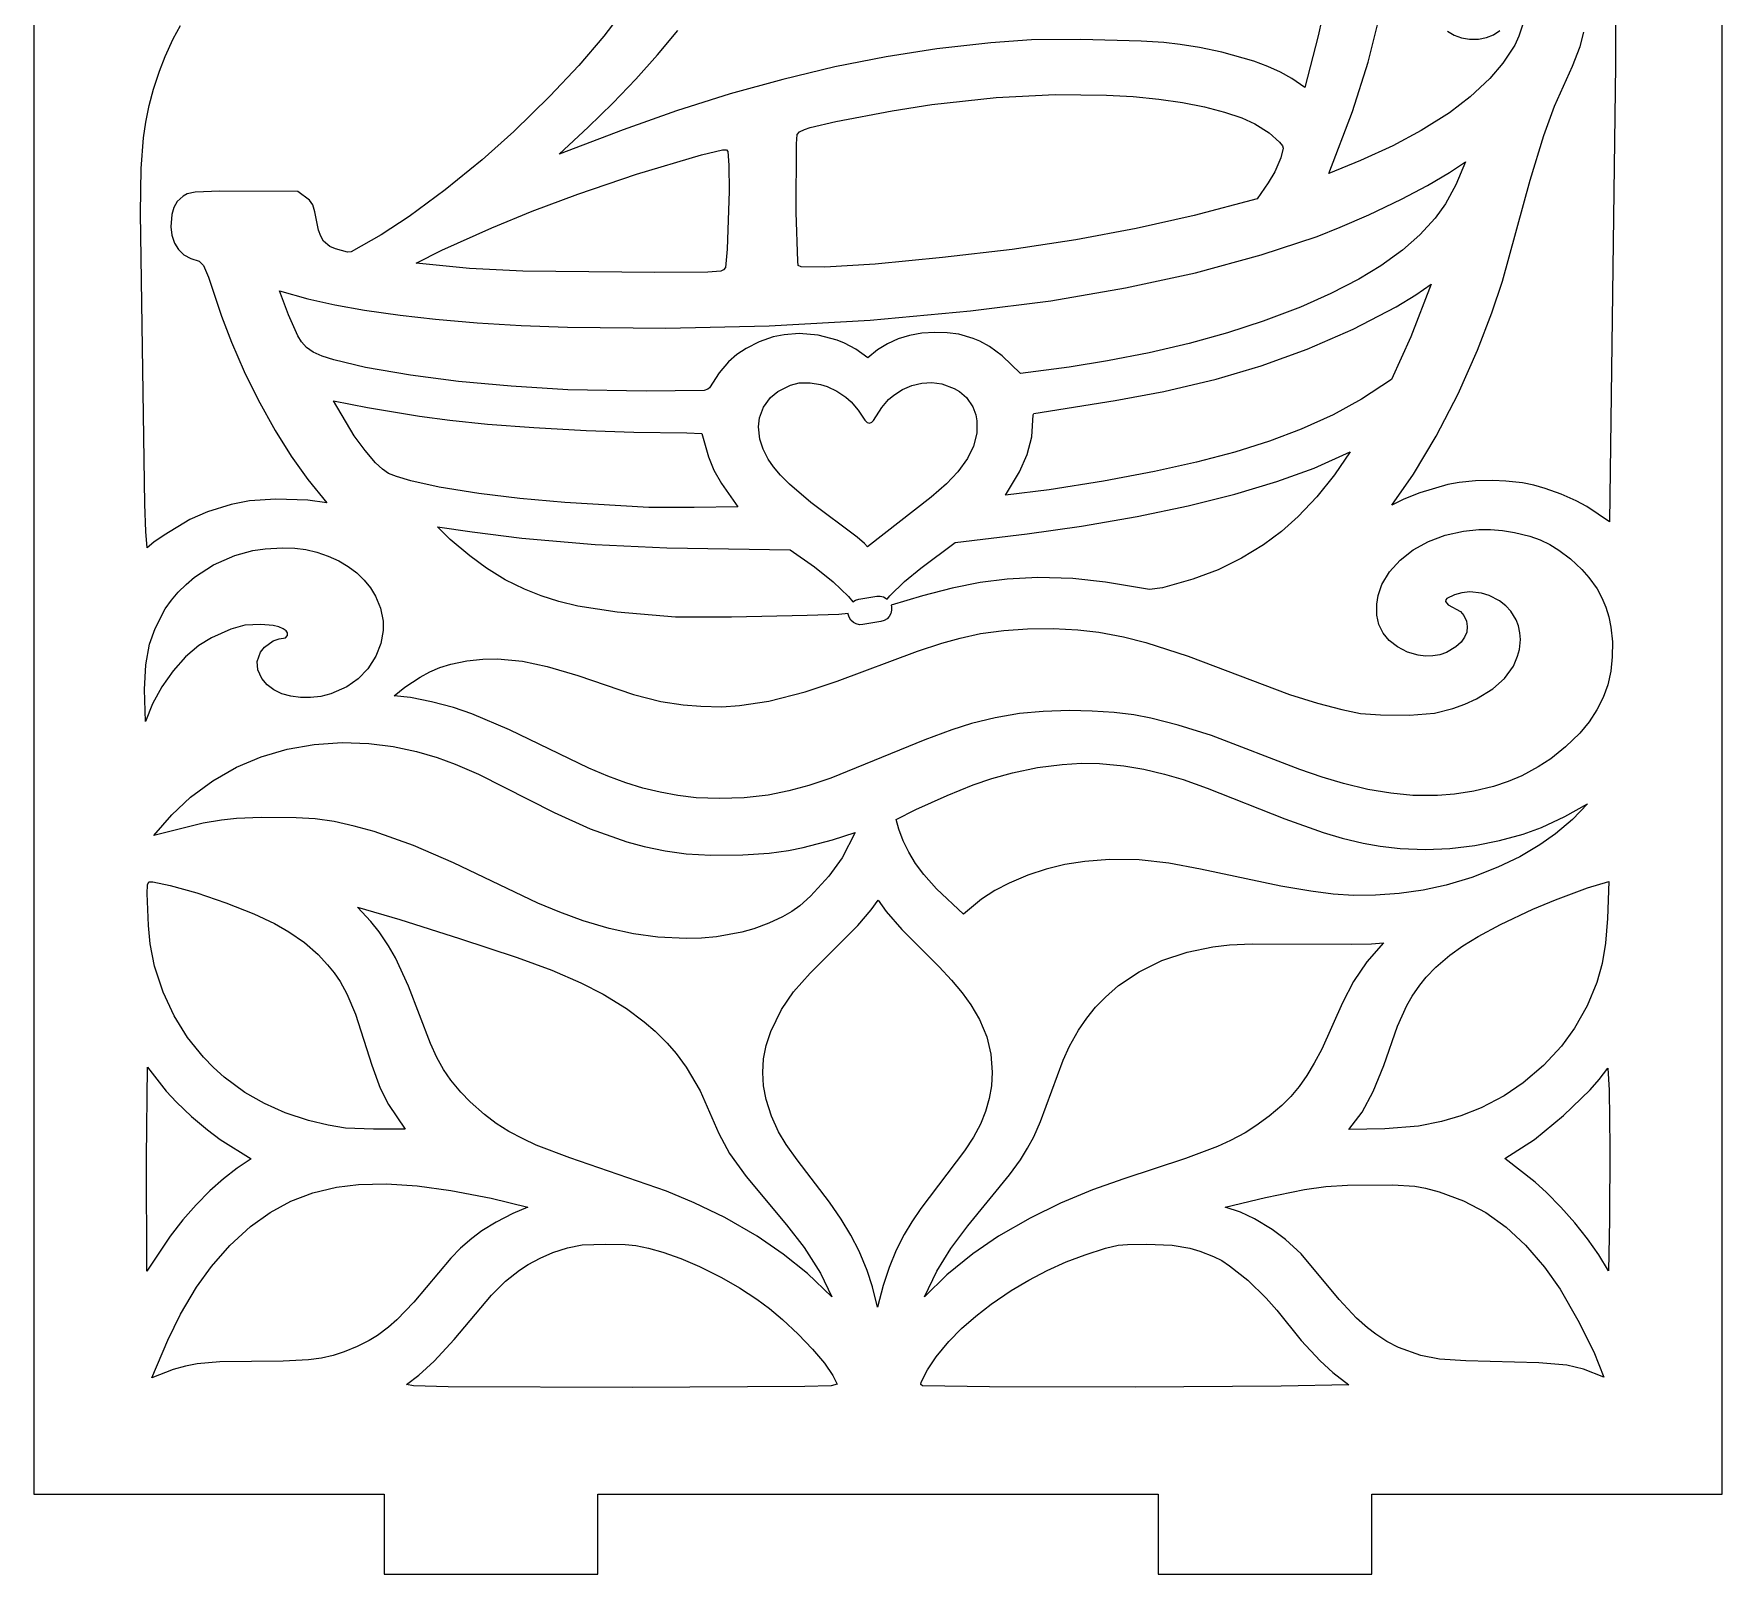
# Model space of a CAD drawing. Header units: millimetres. Extents: x 0 to 63, y 0 to 126.
# Drawn here: x 0 to 63.3, y 0 to 57.7 of the extents above; entities that cross this region are included whole.
import ezdxf

# ---------------------------------------------------------------- set-up
doc = ezdxf.new("R2010")
doc.units = ezdxf.units.MM
doc.layers.add('CUT', color=1, linetype='Continuous')

msp = doc.modelspace()

# ---------------------------------------------------------------- linework, layer by layer
at = {"layer": 'CUT'}
for points in [[(13.134, 3), (13.134, 0), (21.134, 0), (21.134, 3), (42.134, 3), (42.134, 0), (50.134, 0), (50.134, 3), (63.2679, 3), (63.2679, 123), (50.134, 123), (50.134, 126), (42.134, 126), (42.134, 123), (21.134, 123), (21.134, 126), (13.134, 126), (13.134, 123), (0, 123), (0, 3)], [(29.0898, 54.2036), (30.0512, 54.4272), (32.164, 54.8336), (33.6542, 55.0633), (36.0588, 55.3297), (38.2669, 55.4368), (40.1943, 55.4202), (41.1971, 55.3594), (42.1518, 55.2639), (43.0478, 55.1347), (43.8738, 54.9735), (44.619, 54.7817), (45.2721, 54.5612), (45.7553, 54.343), (46.2925, 54.0026), (46.6836, 53.6549), (46.787, 53.5142), (46.8156, 53.4289), (46.7318, 53.0675), (46.499, 52.5468), (46.257, 52.134), (45.8356, 51.5267), (43.4759, 50.9073), (41.3053, 50.4186), (39.0424, 49.9986), (36.6568, 49.6371), (34.0447, 49.3271), (31.526, 49.0834), (29.6423, 48.9725), (28.7495, 48.9868), (28.646, 49.0306), (28.6253, 49.1983), (28.5671, 51.0131), (28.5824, 53.5925), (28.6105, 53.9442), (28.693, 54.0358), (28.8769, 54.1326)], [(22.59, 52.4496), (25.0232, 53.1745), (25.8126, 53.3698), (25.9596, 53.3716), (26.013, 53.3089), (26.0482, 52.7933), (26.0529, 51.8162), (25.9849, 49.6384), (25.9164, 48.9549), (25.8508, 48.874), (25.7389, 48.815), (25.2536, 48.7794), (23.2701, 48.7664), (18.3294, 48.8167), (16.3319, 48.9245), (14.3302, 49.1167), (15.2956, 49.6098), (17.1664, 50.4459), (18.6788, 51.0661), (20.3839, 51.7061)], [(15.0555, 47.0196), (16.6138, 46.8875), (18.2672, 46.7872), (20.0045, 46.7192), (23.6826, 46.6805), (27.5535, 46.7741), (31.3421, 46.9892), (35.1033, 47.3286), (38.1113, 47.714), (40.914, 48.1898), (43.5345, 48.7608), (45.9965, 49.4315), (48.0872, 50.1228), (48.9555, 50.4649), (50.0301, 50.9345), (51.2505, 51.5203), (52.2285, 52.0353), (53.0459, 52.5153), (53.6419, 52.9197), (53.2856, 52.0562), (52.8941, 51.344), (52.5076, 50.8094), (51.9363, 50.1863), (51.2857, 49.6099), (50.4733, 49.0227), (49.6468, 48.5206), (48.608, 47.9811), (47.4615, 47.4717), (46.0718, 46.9451), (44.7262, 46.51), (43.2993, 46.1147), (41.7996, 45.7624), (40.2356, 45.4561), (38.7981, 45.2249), (36.9724, 44.9875), (36.2863, 45.6446), (35.8164, 45.9959), (35.4543, 46.1962), (35.2005, 46.3036), (34.6593, 46.4546), (34.2303, 46.5121), (33.7635, 46.5262), (33.2796, 46.4959), (32.819, 46.4146), (32.3908, 46.2839), (31.9889, 46.1019), (31.6201, 45.8702), (31.248, 45.5752), (30.8027, 45.8984), (30.3811, 46.1227), (30.0994, 46.2401), (29.3981, 46.4277), (28.6804, 46.4846), (28.12, 46.4396), (27.7042, 46.3542), (27.1772, 46.1759), (26.6887, 45.9283), (26.3457, 45.6936), (26.0361, 45.4239), (25.6802, 45.0122), (25.3212, 44.4545), (25.2634, 44.403), (25.1221, 44.3495), (22.9487, 44.3213), (20.0116, 44.3765), (17.8831, 44.5067), (15.9111, 44.6916), (14.1166, 44.9211), (12.434, 45.2109), (11.2494, 45.4952), (10.8054, 45.64), (10.4749, 45.7829), (10.2189, 45.9643), (10.0375, 46.1718), (9.8923, 46.3921), (9.5473, 47.1818), (9.2047, 48.0787), (10.2723, 47.79), (11.2778, 47.5607), (12.3877, 47.3591), (13.7312, 47.1671)], [(37.4787, 43.49), (40.5228, 43.9701), (42.3434, 44.3146), (44.3111, 44.7786), (45.9928, 45.2729), (47.7131, 45.8921), (49.445, 46.6455), (51.0519, 47.4902), (51.7835, 47.9362), (52.3568, 48.3363), (51.604, 46.3578), (50.8794, 44.7611), (49.751, 44.0223), (48.6863, 43.4381), (47.4959, 42.9016), (46.3076, 42.4565), (45, 42.0445), (43.5652, 41.6632), (41.9947, 41.3098), (40.0812, 40.9466), (38.0516, 40.6299), (36.4078, 40.4294), (36.9345, 41.2972), (37.2225, 41.9564), (37.3943, 42.6148), (37.4519, 43.4374)], [(27.607, 44.084), (27.8788, 44.3083), (28.3561, 44.5506), (28.6821, 44.639), (29.0885, 44.6347), (29.4821, 44.5725), (29.7342, 44.495), (30.0929, 44.3276), (30.4228, 44.1022), (30.6237, 43.9215), (30.8915, 43.6083), (31.1366, 43.2393), (31.2271, 43.1512), (31.3139, 43.1225), (31.4018, 43.1578), (31.4659, 43.2247), (31.7748, 43.7089), (32.0313, 44.0068), (32.2274, 44.1766), (32.5521, 44.3856), (32.9041, 44.5361), (33.2731, 44.6245), (33.6488, 44.6473), (34.0211, 44.6013), (34.4909, 44.4298), (34.6924, 44.3071), (34.9449, 44.0866), (35.1885, 43.7338), (35.3004, 43.4316), (35.3407, 43.2152), (35.3354, 42.7526), (35.2111, 42.2624), (34.9874, 41.8015), (34.624, 41.2971), (34.1979, 40.8497), (33.6269, 40.3471), (31.2353, 38.4873), (31.1267, 38.6209), (30.8533, 38.8486), (29.1159, 40.1585), (28.3141, 40.8353), (27.9816, 41.1716), (27.715, 41.4939), (27.5193, 41.7807), (27.327, 42.1546), (27.2066, 42.5225), (27.1537, 42.9935), (27.192, 43.3254), (27.3432, 43.7306)], [(18.7328, 42.9607), (20.702, 42.8523), (22.483, 42.7926), (24.4727, 42.7677), (25.0382, 42.7347), (25.2787, 41.8619), (25.4839, 41.3684), (25.766, 40.8694), (26.3781, 39.9954), (24.7435, 39.9598), (23.0462, 39.9636), (19.8957, 40.1543), (18.21, 40.3085), (16.6715, 40.4953), (15.1956, 40.7323), (14.1325, 40.9637), (13.5906, 41.1231), (13.2966, 41.2447), (13.0658, 41.4016), (12.8103, 41.6378), (12.4127, 42.0989), (12.0058, 42.6453), (11.2274, 43.9659), (12.5077, 43.7111), (14.4503, 43.3913), (15.5856, 43.2377), (17.0064, 43.0936)], [(37.2237, 38.977), (39.2636, 39.2693), (41.3411, 39.6278), (43.2582, 40.0262), (45.007, 40.4626), (46.5803, 40.9355), (47.9712, 41.4435), (49.3271, 42.05), (48.7412, 41.1887), (48.0805, 40.3644), (47.381, 39.63), (46.7475, 39.0695), (46.0798, 38.5707), (45.2543, 38.0639), (44.3742, 37.6351), (43.4352, 37.2814), (42.2886, 36.9621), (41.8044, 36.8915), (40.164, 37.1662), (38.9355, 37.3044), (37.6234, 37.3479), (36.4781, 37.2851), (35.4639, 37.1504), (34.4131, 36.9404), (33.3041, 36.6545), (32.122756, 36.302204), (32.140152, 36.245214), (32.14447, 36.119983), (32.116228, 35.997902), (32.057352, 35.88729), (31.971854, 35.795685), (31.86556, 35.729331), (31.745714, 35.692748), (31.069214, 35.579848), (30.943983, 35.57553), (30.821902, 35.603772), (30.71129, 35.662648), (30.619685, 35.748146), (30.553331, 35.85444), (30.516748, 35.974286), (30.515836, 36.000741), (30.1716, 35.9626), (28.9754, 35.9152), (26.1505, 35.8595), (24.046, 35.853), (21.8597, 36.0448), (20.3919, 36.2721), (19.6736, 36.4437), (19.0084, 36.6524), (18.3831, 36.9022), (17.6667, 37.2616), (16.9662, 37.6931), (16.3431, 38.1498), (15.6044, 38.7694), (15.1262, 39.2475), (16.4302, 39.0512), (18.2921, 38.8191), (21.033, 38.5759), (23.717, 38.458), (28.3444, 38.3754), (29.2531, 37.7423), (29.9496, 37.1806), (30.5251, 36.6263), (30.687973, 36.425642), (30.79134, 36.490169), (30.911186, 36.526752), (31.587686, 36.639652), (31.712917, 36.64397), (31.834998, 36.615728), (31.94561, 36.556852), (31.972028, 36.532195), (32.0799, 36.6615), (32.6308, 37.1905), (33.2365, 37.6869), (34.5252, 38.6556)], [(15.6296, 34.0995), (16.2221, 34.2239), (16.8325, 34.2889), (17.3768, 34.2943), (18.3161, 34.2101), (19.2314, 34.0139), (20.3823, 33.6687), (22.4689, 32.9619), (23.5005, 32.7025), (24.3272, 32.5775), (24.9917, 32.5165), (25.777, 32.5024), (26.4411, 32.5427), (27.5454, 32.711), (28.9086, 33.0622), (30.102, 33.4616), (33.1084, 34.5858), (34.0255, 34.8828), (34.7133, 35.0729), (35.4802, 35.2404), (36.3432, 35.3637), (37.2316, 35.4233), (38.1927, 35.4324), (39.125, 35.3879), (39.9044, 35.2986), (40.8308, 35.1253), (41.672, 34.9103), (43.2502, 34.3962), (47.0561, 32.9629), (48.0966, 32.6296), (49.0196, 32.3918), (49.7115, 32.2533), (50.4626, 32.1926), (51.5441, 32.1917), (52.4925, 32.2656), (53.1697, 32.4343), (53.6206, 32.6015), (54.0553, 32.7999), (54.6764, 33.1708), (55.1116, 33.5629), (55.4411, 34.026), (55.6013, 34.3907), (55.67, 34.6503), (55.7065, 35.0242), (55.6884, 35.2748), (55.6328, 35.5269), (55.5425, 35.7616), (55.3444, 36.0816), (55.1587, 36.2838), (54.9231, 36.4705), (54.5334, 36.6719), (54.242, 36.7587), (53.8127, 36.8022), (53.5146, 36.7733), (53.2376, 36.697), (52.9538, 36.5606), (52.9076, 36.5009), (52.9014, 36.4384), (53.0042, 36.3228), (53.4596, 36.0698), (53.5894, 35.9171), (53.6826, 35.7086), (53.7162, 35.5022), (53.6933, 35.2998), (53.6151, 35.103), (53.4813, 34.9148), (53.2917, 34.7404), (52.9313, 34.5314), (52.6847, 34.4495), (52.4234, 34.4049), (52.1535, 34.3979), (51.8806, 34.4288), (51.4783, 34.5461), (51.0979, 34.7448), (50.7892, 34.9862), (50.5599, 35.2637), (50.4066, 35.5792), (50.3276, 35.9369), (50.3237, 36.3404), (50.3749, 36.6648), (50.5165, 37.0785), (50.8024, 37.5603), (51.1972, 37.9952), (51.6868, 38.3739), (52.2568, 38.687), (52.8916, 38.9255), (53.5763, 39.0808), (54.1496, 39.1394), (54.5892, 39.1422), (55.0334, 39.1079), (55.4854, 39.0341), (56.0577, 38.8893), (56.4457, 38.7492), (56.8068, 38.5784), (57.1486, 38.3734), (57.5878, 38.0402), (58.0051, 37.6468), (58.2749, 37.3398), (58.5757, 36.9142), (58.7586, 36.5804), (58.9061, 36.2321), (59.0189, 35.8667), (59.098, 35.4824), (59.152, 34.9368), (59.1487, 34.3686), (59.09, 33.8324), (58.9751, 33.3253), (58.803, 32.8436), (58.572, 32.3834), (58.2803, 31.941), (57.926, 31.5135), (57.4011, 31.0016), (56.8428, 30.5536), (56.3765, 30.244), (55.7635, 29.9153), (55.2445, 29.6969), (54.6962, 29.5163), (53.9645, 29.3414), (53.2415, 29.2291), (52.595, 29.1768), (51.6688, 29.181), (50.8453, 29.258), (49.9847, 29.4047), (49.078, 29.6226), (48.2811, 29.86), (47.4409, 30.149), (44.1301, 31.4195), (42.8838, 31.8057), (41.8559, 32.0711), (41.2141, 32.1963), (40.481, 32.2838), (39.6648, 32.3369), (38.8149, 32.3545), (37.8223, 32.3278), (36.9396, 32.2476), (36.0201, 32.0888), (35.1366, 31.8694), (34.4051, 31.6365), (33.3948, 31.2633), (29.8661, 29.831), (29.0432, 29.5494), (28.2957, 29.3466), (27.5182, 29.1917), (26.6224, 29.0911), (25.6892, 29.0572), (24.8156, 29.0936), (24.1369, 29.1807), (23.4724, 29.3009), (22.8282, 29.4552), (22.1822, 29.6504), (21.5123, 29.8945), (20.7967, 30.1948), (17.8253, 31.6347), (16.4141, 32.2343), (15.724, 32.4671), (14.9027, 32.6853), (14.1207, 32.847), (13.5059, 32.9149), (13.9078, 33.2306), (14.4767, 33.6124), (14.8367, 33.8149), (15.214, 33.9706)], [(4.9296, 36.1641), (5.1555, 36.488), (5.4157, 36.7961), (5.7072, 37.0858), (6.027, 37.3546), (6.7392, 37.8201), (7.528, 38.1732), (8.2077, 38.3558), (8.6721, 38.4198), (9.3229, 38.456), (9.7878, 38.4441), (10.1922, 38.3976), (10.6092, 38.2958), (11.0357, 38.1484), (11.4283, 37.9679), (11.7847, 37.7563), (12.1031, 37.5159), (12.3814, 37.2487), (12.6177, 36.9568), (12.8102, 36.6421), (12.9955, 36.1899), (13.0916, 35.7131), (13.0946, 35.3539), (13.0064, 34.8725), (12.8129, 34.3919), (12.5142, 33.9181), (12.1606, 33.5422), (11.7343, 33.2439), (11.132, 32.9839), (10.7507, 32.8896), (10.3666, 32.8425), (9.9896, 32.8433), (9.6295, 32.8919), (9.2964, 32.9886), (8.9998, 33.1325), (8.7482, 33.323), (8.5491, 33.5601), (8.39, 33.8895), (8.3661, 34.1929), (8.4986, 34.5399), (8.6464, 34.7323), (8.9724, 34.9689), (9.1959, 35.0507), (9.4344, 35.0888), (9.5081, 35.1757), (9.5052, 35.2642), (9.4561, 35.3408), (9.3458, 35.419), (9.1874, 35.4897), (8.9751, 35.5394), (8.5116, 35.5828), (7.9125, 35.5585), (7.3866, 35.413), (6.6605, 35.077), (6.1887, 34.7937), (5.6914, 34.3739), (5.2202, 33.8492), (4.7981, 33.2508), (4.4502, 32.6127), (4.1879, 31.9433), (4.1495, 33.1483), (4.1989, 34.0696), (4.3368, 34.8418), (4.5466, 35.4282)], [(8.5215, 30.6275), (9.4962, 30.9147), (10.5105, 31.0914), (11.5601, 31.1559), (12.56, 31.1179), (13.4613, 31.0112), (14.343, 30.8263), (15.1155, 30.5955), (15.7913, 30.3455), (16.6632, 29.9691), (19.4985, 28.5387), (20.8491, 27.9318), (22.2186, 27.4427), (22.8746, 27.263), (23.6551, 27.0977), (24.4457, 26.9868), (25.3756, 26.9376), (26.5632, 26.9515), (27.5554, 27.0207), (28.2856, 27.1168), (28.8244, 27.2286), (29.935, 27.5186), (30.7822, 27.7844), (30.2864, 26.8389), (29.7941, 26.1533), (29.1026, 25.3979), (28.7032, 25.0476), (28.4002, 24.831), (28.0563, 24.6294), (27.543, 24.3889), (26.9785, 24.1851), (26.5289, 24.059), (25.5843, 23.8843), (25.0225, 23.8333), (24.4402, 23.8163), (23.3887, 23.8676), (22.4735, 23.9923), (21.5652, 24.1901), (20.5904, 24.4778), (19.7087, 24.7991), (18.8869, 25.1443), (15.7259, 26.6585), (14.2247, 27.3078), (12.7585, 27.8237), (12.004, 28.0315), (11.2564, 28.1965), (10.5385, 28.3035), (9.8363, 28.3428), (8.5221, 28.3492), (7.5976, 28.3097), (7.0399, 28.2512), (6.344, 28.1339), (4.5001, 27.6816), (5.1785, 28.456), (5.8777, 29.1172), (6.708, 29.7273), (7.5907, 30.2312)], [(36.6694, 30.0267), (37.6087, 30.2195), (38.5322, 30.3413), (39.2634, 30.3846), (39.9368, 30.3717), (40.8429, 30.2833), (41.5987, 30.1572), (42.3744, 29.9743), (43.063, 29.7707), (43.9716, 29.4562), (46.884, 28.2955), (48.3148, 27.7885), (49.0212, 27.5799), (49.8134, 27.3908), (50.4496, 27.2787), (51.2041, 27.1929), (52.1551, 27.1526), (53.066, 27.1921), (53.9947, 27.3039), (54.9168, 27.4835), (55.8028, 27.7261), (56.5002, 27.9748), (57.3722, 28.3874), (58.2213, 28.8605), (57.6539, 28.2777), (57.0152, 27.7359), (56.4375, 27.3271), (55.6839, 26.8838), (54.8587, 26.488), (53.8837, 26.1056), (52.9184, 25.8166), (52.0675, 25.635), (51.1675, 25.5075), (50.2728, 25.4374), (49.4491, 25.4351), (48.6937, 25.485), (47.8565, 25.5873), (46.7313, 25.7785), (43.7181, 26.4214), (42.531, 26.6398), (41.4203, 26.7682), (40.3145, 26.7793), (39.382, 26.7023), (38.6372, 26.5857), (37.9338, 26.4163), (37.2462, 26.1882), (36.5469, 25.8942), (36.0097, 25.6126), (35.5143, 25.2862), (34.8372, 24.7314), (33.8273, 25.6833), (33.3533, 26.2156), (33.0431, 26.6238), (32.7835, 27.0501), (32.5823, 27.4796), (32.4141, 27.9101), (32.316, 28.2741), (33.0488, 28.6489), (34.2278, 29.1766), (35.2006, 29.575), (35.9009, 29.8159)], [(51.4534, 21.3128), (51.6488, 21.6562), (51.9362, 22.0759), (52.1761, 22.369), (52.5347, 22.7406), (53.0558, 23.1924), (53.5455, 23.5457), (54.1186, 23.8977), (54.9589, 24.344), (56.1676, 24.9139), (57.0215, 25.2695), (58.2233, 25.7136), (59.013, 25.9487), (58.9693, 24.5713), (58.8978, 23.6414), (58.7704, 22.8775), (58.5661, 22.1677), (58.2098, 21.2967), (57.7359, 20.4586), (57.2403, 19.782), (56.5684, 19.0542), (55.8077, 18.4063), (55.0943, 17.9253), (54.238, 17.4711), (53.4732, 17.1722), (52.7523, 16.964), (51.8909, 16.7826), (50.6231, 16.6886), (49.282, 16.6578), (49.7747, 17.3159), (50.1934, 18.0816), (50.5938, 19.0557), (51.102, 20.5289)], [(4.85, 21.8101), (4.5284, 22.7843), (4.3652, 23.6217), (4.2992, 24.303), (4.2508, 25.504), (4.2586, 25.8317), (4.307, 25.9398), (4.4674, 25.9364), (5.1106, 25.7982), (6.1082, 25.5258), (7.1933, 25.1572), (8.2415, 24.7392), (9.0163, 24.3773), (9.5539, 24.0726), (10.1394, 23.6642), (10.652, 23.2198), (11.0123, 22.8355), (11.2549, 22.5287), (11.4751, 22.2047), (11.7348, 21.7441), (12.0562, 20.9862), (12.6657, 19.0714), (12.984, 18.2092), (13.2941, 17.6038), (13.9221, 16.6723), (12.7308, 16.6687), (11.6778, 16.7178), (11.0261, 16.8221), (10.2906, 17.0036), (9.4228, 17.2909), (8.6449, 17.6366), (7.9146, 18.0537), (7.1386, 18.6194), (6.7329, 18.9798), (6.3552, 19.3666), (5.7628, 20.1053), (5.2602, 20.9208)], [(20.4963, 22.159), (21.3358, 21.7288), (22.2109, 21.1921), (22.8765, 20.6985), (23.2791, 20.3504), (23.7383, 19.892), (24.072, 19.5054), (24.4491, 18.9954), (24.966, 18.1123), (25.6661, 16.5109), (26.0735, 15.7666), (26.693, 14.901), (28.204, 13.0944), (28.8638, 12.2361), (29.4787, 11.2804), (29.9087, 10.3881), (28.9876, 11.2661), (28.0866, 11.9947), (27.1007, 12.6686), (25.8887, 13.3627), (24.7478, 13.9173), (23.711, 14.3496), (20.0919, 15.596), (18.831, 16.081), (18.3323, 16.3066), (17.7981, 16.5896), (17.3304, 16.889), (16.8943, 17.2224), (16.3579, 17.6988), (16.0031, 18.057), (15.6242, 18.5139), (15.357, 18.9117), (15.1084, 19.3611), (14.8664, 19.8827), (14.0475, 22.0261), (13.555, 23.0937), (13.2939, 23.5488), (12.942, 24.0645), (12.6274, 24.4556), (12.1347, 24.9904), (13.7184, 24.5256), (15.9548, 23.8181), (18.114, 23.1003), (19.407, 22.6307)], [(27.3132, 18.8009), (27.3477, 19.3057), (27.4482, 19.8137), (27.6152, 20.3282), (28.0128, 21.1631), (28.4622, 21.8173), (29.0894, 22.5143), (30.882, 24.3108), (31.3779, 24.8892), (31.6371, 25.2532), (31.9439, 24.825), (32.5279, 24.1505), (33.9268, 22.7513), (34.391, 22.2543), (34.7863, 21.7816), (35.116, 21.328), (35.4411, 20.7794), (35.7127, 20.1341), (35.8668, 19.483), (35.9142, 18.8048), (35.8865, 18.3032), (35.8051, 17.8178), (35.6672, 17.3398), (35.4691, 16.8604), (35.2072, 16.3715), (34.8779, 15.8652), (33.2408, 13.7056), (32.8999, 13.2085), (32.6149, 12.7325), (32.3162, 12.1367), (32.0479, 11.4867), (31.8235, 10.8179), (31.6149, 10.0036), (31.4248, 10.7717), (31.2275, 11.3847), (30.9298, 12.1004), (30.6215, 12.6992), (30.2549, 13.3074), (29.8216, 13.9408), (28.6037, 15.5211), (28.19, 16.0998), (27.905, 16.5791), (27.6452, 17.1605), (27.441, 17.7861), (27.3443, 18.2955)], [(36.9705, 15.5289), (37.2392, 15.9571), (37.4696, 16.3857), (37.7243, 16.9564), (38.5663, 19.2569), (38.8079, 19.7787), (39.1499, 20.3839), (39.4556, 20.8308), (39.7898, 21.2444), (40.1527, 21.6252), (40.6468, 22.0552), (41.4146, 22.5716), (42.2719, 22.9886), (43.2197, 23.3061), (44.1802, 23.5112), (44.8011, 23.579), (45.6535, 23.6159), (49.3735, 23.6005), (50.127, 23.6156), (50.5764, 23.653), (49.9472, 22.9381), (49.4549, 22.2014), (49.0452, 21.4136), (48.2586, 19.6686), (47.9828, 19.1457), (47.7021, 18.6842), (47.4096, 18.2739), (47.098, 17.9038), (46.7597, 17.5631), (46.2873, 17.1624), (45.7914, 16.7997), (45.3885, 16.5431), (44.8463, 16.2495), (44.3588, 16.0257), (43.1621, 15.5718), (40.8461, 14.8133), (39.6756, 14.4001), (38.4695, 13.9004), (37.3329, 13.3458), (36.1476, 12.6619), (35.1843, 12.0048), (34.2147, 11.2179), (33.3703, 10.3986), (33.8384, 11.3519), (34.3652, 12.2091), (34.999, 13.053), (36.5642, 14.9659)], [(5.9142, 17.1518), (6.5103, 16.6495), (6.9856, 16.2911), (8.1451, 15.5666), (7.6243, 15.2166), (7.1115, 14.8194), (6.598, 14.3587), (6.0887, 13.8403), (5.5908, 13.2719), (5.1139, 12.664), (4.232, 11.3593), (4.2211, 15.6008), (4.2634, 18.993), (4.9583, 18.0988), (5.353, 17.6814)], [(58.9818, 18.9659), (59.0281, 18.1376), (59.0509, 15.9879), (59.0423, 13.2836), (59.0033, 11.3661), (58.6397, 11.9698), (58.2182, 12.5659), (57.7391, 13.1677), (57.2226, 13.7522), (56.6889, 14.2966), (56.2629, 14.6875), (55.1232, 15.58), (56.2275, 16.2931), (57.323, 17.1805), (58.3243, 18.1485), (58.6556, 18.5313)], [(7.3503, 12.3153), (8.1243, 13.023), (8.8573, 13.5522), (9.6294, 13.9726), (10.4537, 14.2871), (11.3437, 14.4985), (12.169, 14.5991), (13.2158, 14.6239), (14.3651, 14.5507), (15.6289, 14.3812), (17.137, 14.0921), (18.5124, 13.7476), (17.9483, 13.5093), (17.3264, 13.1912), (16.7853, 12.8667), (16.41, 12.5845), (15.9894, 12.2107), (15.6325, 11.8398), (14.2404, 10.191), (13.5994, 9.5258), (13.2917, 9.2556), (12.881, 8.9489), (12.5649, 8.7529), (12.1203, 8.527), (11.6357, 8.3319), (11.2185, 8.1985), (10.7867, 8.1008), (10.2937, 8.0334), (9.3398, 7.9788), (6.9754, 7.9534), (6.124, 7.8834), (5.6808, 7.7942), (5.2208, 7.6654), (4.4289, 7.36), (5.0271, 8.7738), (5.5035, 9.7422), (6.0987, 10.7493), (6.6563, 11.5261)], [(50.9138, 14.5877), (51.7479, 14.5449), (52.145, 14.4669), (52.6591, 14.3237), (53.5769, 13.9849), (54.4069, 13.551), (55.1737, 13.0052), (55.9011, 12.3303), (56.6122, 11.5088), (57.1984, 10.6751), (57.8633, 9.5173), (58.4522, 8.3331), (58.8278, 7.3811), (58.0722, 7.6852), (57.4468, 7.8341), (56.3916, 7.9233), (53.661, 8.0005), (52.676, 8.0591), (51.9786, 8.2005), (51.1391, 8.5002), (50.7033, 8.7221), (50.2852, 8.9908), (49.9762, 9.228), (49.5622, 9.5985), (48.9153, 10.2869), (47.4908, 11.9988), (46.9061, 12.5461), (46.4082, 12.913), (45.7461, 13.3108), (45.2113, 13.5635), (44.6452, 13.7535), (46.1518, 14.1152), (47.6156, 14.4127), (48.4129, 14.5301), (49.2319, 14.5818)], [(17.6808, 10.9769), (18.2021, 11.3943), (18.5227, 11.6037), (18.9709, 11.8441), (19.4553, 12.0491), (19.9985, 12.2333), (20.5495, 12.3465), (21.4214, 12.3677), (22.1655, 12.3544), (22.5607, 12.3185), (23.0402, 12.2215), (23.5655, 12.0702), (24.2466, 11.8281), (24.9413, 11.533), (25.7732, 11.1183), (26.4483, 10.7298), (27.0922, 10.3097), (27.5664, 9.9554), (28.0515, 9.5487), (28.643, 8.9973), (29.1817, 8.4353), (29.629, 7.9029), (29.9456, 7.4426), (30.1021, 7.1153), (29.8829, 7.0604), (28.8861, 7.0349), (22.4365, 7), (15.5219, 7.0249), (14.2259, 7.0527), (13.9663, 7.103), (14.4346, 7.4565), (15.0043, 7.9849), (15.7532, 8.796), (17.1535, 10.4566)], [(34.2928, 8.725), (34.7669, 9.203), (35.2977, 9.6695), (35.878, 10.119), (36.6286, 10.6282), (37.2903, 11.0211), (37.977, 11.3795), (38.6807, 11.6982), (39.394, 11.9721), (40.1527, 12.2111), (40.6332, 12.3251), (40.9876, 12.3597), (41.6982, 12.3709), (42.6595, 12.3309), (43.3145, 12.2186), (43.6875, 12.1086), (44.2054, 11.9028), (44.5126, 11.7499), (44.8088, 11.5567), (45.4883, 11.0113), (46.1786, 10.3461), (46.584, 9.8905), (47.4869, 8.7626), (48.2012, 7.9929), (48.6722, 7.5604), (49.28, 7.0958), (46.737, 7.0402), (41.2693, 7.0093), (35.8134, 7.0166), (33.2982, 7.0617), (33.2447, 7.1076), (33.2518, 7.2), (33.4876, 7.6618), (33.8098, 8.1445)]]:
    msp.add_lwpolyline(points, close=True, dxfattribs=at)
for points in [[(48.4039, 58.8884), (48.1246, 57.6432), (47.624, 55.7022), (47.1413, 56.0345), (46.7157, 56.2715), (46.2405, 56.4891), (45.7165, 56.6873), (44.5222, 57.026), (43.6811, 57.1979), (42.9545, 57.3138), (42.3381, 57.3846), (41.4989, 57.4395), (39.2401, 57.5006), (37.3909, 57.4815), (35.8606, 57.3787), (33.8331, 57.1495), (31.935, 56.8519), (30.0167, 56.4716), (28.0732, 56.0075), (26.0991, 55.4584), (24.0891, 54.8232), (22.0839, 54.1175), (19.6919, 53.1995), (20.7746, 54.2112), (21.6931, 55.1147), (22.5594, 56.0194), (23.3725, 56.925), (24.1345, 57.8335)], [(21.8452, 58.2676), (21.3552, 57.6296), (20.4215, 56.527), (19.3422, 55.3764), (17.9875, 54.0565), (16.798, 52.9939), (15.4159, 51.8697), (14.0669, 50.8673), (13.0202, 50.1763), (11.8905, 49.5459), (11.7497, 49.5364), (11.3051, 49.6523), (11.0933, 49.7495), (10.8624, 49.947), (10.7506, 50.1274), (10.6649, 50.3612), (10.535, 51.046), (10.458, 51.3007), (10.3372, 51.475), (9.8963, 51.8109), (6.9763, 51.8122), (6.0527, 51.7741), (5.7523, 51.7125), (5.5932, 51.6363), (5.3773, 51.4348), (5.2491, 51.2112), (5.1724, 50.9372), (5.1381, 50.4809), (5.178, 50.1703), (5.2795, 49.8701), (5.4239, 49.6327), (5.6261, 49.4373), (5.8792, 49.299), (6.2035, 49.1907), (6.3545, 49.0387), (6.5475, 48.5928), (7.0391, 47.1324), (7.408, 46.163), (7.8835, 45.0668), (8.4087, 43.9971), (9.0474, 42.8467), (9.6479, 41.8894), (10.2693, 41.0118), (10.9771, 40.1435), (10.2663, 40.2459), (9.0687, 40.2727), (8.0858, 40.2115), (7.4017, 40.0776), (6.5115, 39.7982), (5.8518, 39.5143), (4.8874, 38.9345), (4.5031, 38.6713), (4.2484, 38.4602), (4.1978, 39.0616), (4.16, 40.0944), (4, 50.9958), (4.0283, 52.6621), (4.1134, 53.8203), (4.1951, 54.4061), (4.3219, 55.0306), (4.4861, 55.6337), (4.7128, 56.3144), (4.9269, 56.8596), (5.2284, 57.5196), (5.4955, 58.0286)], [(59.2679, 58.5996), (59.2666, 56.5385), (59.0401, 39.4333), (58.1961, 40.0035), (57.8009, 40.2123), (57.2274, 40.467), (56.6389, 40.6784), (56.2065, 40.7994), (55.7799, 40.884), (55.1632, 40.9544), (54.6762, 40.9761), (54.0278, 40.9632), (53.4089, 40.9029), (52.9801, 40.8261), (51.9353, 40.5092), (51.3381, 40.2733), (50.8868, 40.0563), (51.7001, 41.2089), (52.5509, 42.6365), (53.3695, 44.2192), (54.1006, 45.8545), (54.6369, 47.2579), (55.0331, 48.4505), (56.0702, 52.2333), (56.5808, 53.9068), (56.9835, 55.0016), (57.661, 56.4967), (57.9411, 57.2394), (58.0802, 57.7694)], [(55.7884, 58.0345), (55.6492, 57.6192), (55.4928, 57.292), (55.0511, 56.6118), (54.5577, 56.0335), (53.8247, 55.3467), (53.0466, 54.7562), (51.9827, 54.085), (50.9309, 53.517), (49.7137, 52.9616), (48.5308, 52.4824), (49.4093, 54.7969), (50.0011, 56.6451), (50.3926, 58.1984)], [(52.9764, 57.8092), (53.2221, 57.6602), (53.495, 57.5616), (53.803, 57.5125), (54.13, 57.5148), (54.4307, 57.5687), (54.703, 57.6749), (54.9405, 57.8379)]]:
    msp.add_lwpolyline(points, dxfattribs=at)

doc.saveas('drawing.dxf')
